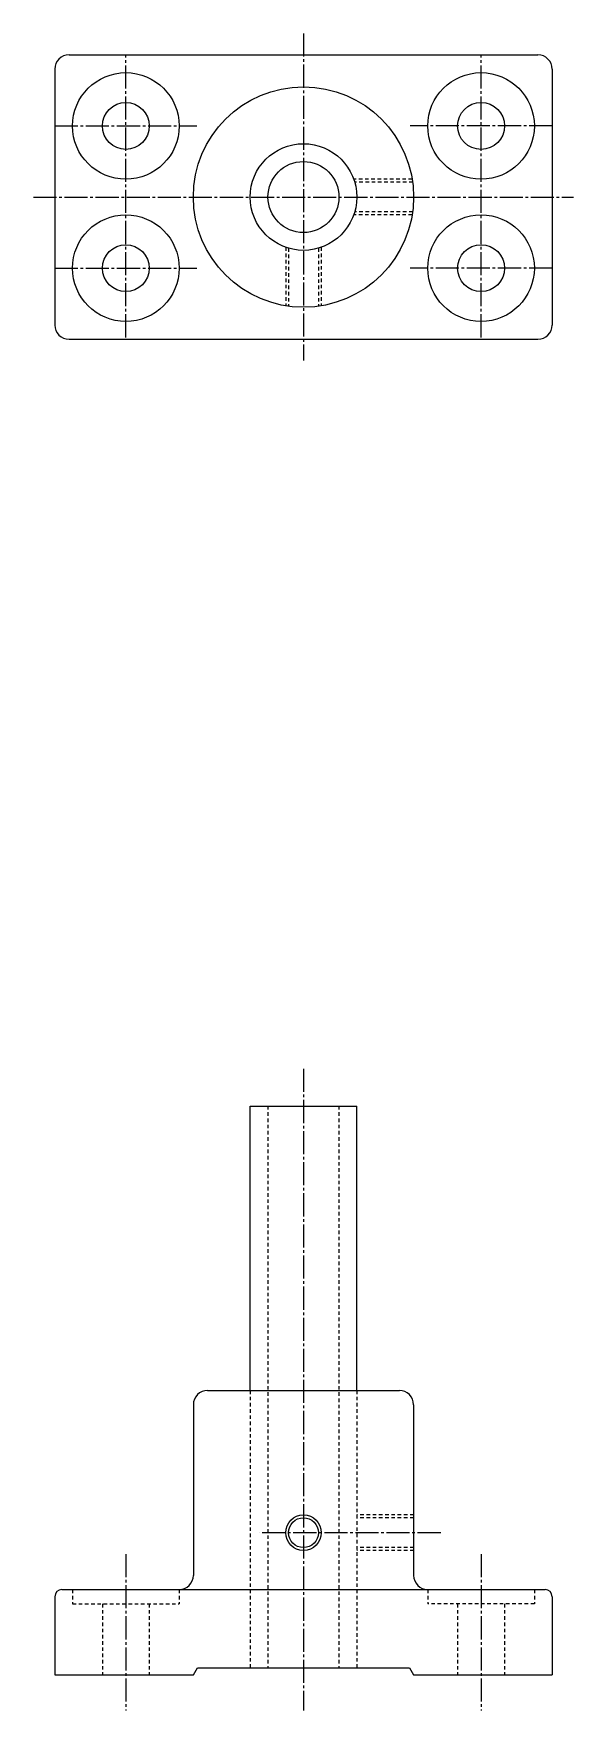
# Model space of a CAD drawing. Extents: x 21 to 332, y 20 to 342.
# Drawn here: x 255.7 to 331.7, y 105.9 to 341.7 of the extents above; entities outside this region: 2.
import ezdxf

# ---------------------------------------------------------------- set-up
doc = ezdxf.new("R2010")
doc.units = 0
doc.header["$LTSCALE"] = 0.25
doc.linetypes.add('CENTER', pattern=[17.5, 13, -1.5, 1.5, -1.5])
doc.linetypes.add('DASHED', pattern=[3.5, 2, -1.5])
doc.layers.get('0').update_dxf_attribs({"linetype": 'CONTINUOUS'})
doc.layers.add('CENTER', color=1, linetype='CENTER')
doc.styles.get("Standard").update_dxf_attribs({"font": 'txt', "bigfont": 'BIGFONT'})

msp = doc.modelspace()

# ---------------------------------------------------------------- linework, layer by layer
for p, q in [((260.74, 338.71), (326.74, 338.71)), ((258.74, 336.71), (258.74, 300.71)), ((328.74, 336.71), (328.74, 300.71)), ((260.74, 298.71), (326.74, 298.71)), ((286.24, 190.86), (301.24, 190.86)), ((286.24, 150.86), (286.24, 190.86)), ((301.24, 150.86), (301.24, 190.86)), ((278.24, 148.86), (278.24, 124.86)), ((280.24, 150.86), (307.24, 150.86)), ((286.24, 150.86), (301.24, 150.86)), ((289.99, 150.86), (289.99, 150.86)), ((293.74, 150.86), (293.74, 150.86)), ((309.24, 148.86), (309.24, 124.86)), ((259.74, 122.86), (327.74, 122.86)), ((258.74, 121.86), (258.74, 110.86)), ((328.74, 121.86), (328.74, 110.86)), ((258.74, 110.86), (278.24, 110.86)), ((278.24, 110.86), (278.82, 111.86)), ((278.82, 111.86), (308.66, 111.86)), ((308.66, 111.86), (309.24, 110.86)), ((309.24, 110.86), (328.74, 110.86))]:
    msp.add_line(p, q)
at = {"color": 3, "linetype": 'DASHED'}
for p, q in [((309.04, 321.21), (300.82, 321.21)), ((309.1, 320.81), (300.94, 320.81)), ((309.04, 316.21), (300.82, 316.21)), ((309.1, 316.61), (300.94, 316.61)), ((291.24, 311.63), (291.24, 303.41)), ((291.64, 311.51), (291.64, 303.35)), ((295.84, 311.51), (295.84, 303.35)), ((296.24, 311.63), (296.24, 303.41)), ((288.74, 190.86), (288.74, 111.86)), ((298.74, 190.86), (298.74, 111.86)), ((286.24, 150.86), (286.24, 111.86)), ((301.24, 150.86), (301.24, 111.86)), ((309.24, 133.36), (301.24, 133.36)), ((309.24, 132.96), (301.24, 132.96)), ((309.24, 128.76), (301.24, 128.76)), ((309.24, 128.36), (301.24, 128.36)), ((261.24, 122.86), (261.24, 120.86)), ((276.24, 122.86), (276.24, 120.86)), ((311.24, 122.86), (311.24, 120.86)), ((326.24, 122.86), (326.24, 120.86)), ((261.24, 120.86), (276.24, 120.86)), ((265.44, 120.86), (265.44, 110.86)), ((272.04, 120.86), (272.04, 110.86)), ((326.24, 120.86), (311.24, 120.86)), ((315.44, 120.86), (315.44, 110.86)), ((322.04, 120.86), (322.04, 110.86))]:
    msp.add_line(p, q, dxfattribs=at)
for centre, radius in [((268.74, 328.71), 7.5), ((318.74, 328.71), 7.5), ((293.74, 318.71), 15.5), ((268.74, 328.71), 3.3), ((318.74, 328.71), 3.3), ((293.74, 318.71), 7.5), ((293.74, 318.71), 5), ((268.74, 308.71), 7.5), ((318.74, 308.71), 7.5), ((268.74, 308.71), 3.3), ((318.74, 308.71), 3.3), ((293.74, 130.86), 2.1)]:
    msp.add_circle(centre, radius)
at = {"color": 3}
msp.add_circle((293.74, 130.86), 2.5, dxfattribs=at)
for centre, radius, start, end in [((260.74, 336.71), 2, 90, 180), ((326.74, 336.71), 2, 0, 90), ((260.74, 300.71), 2, 180, 270), ((326.74, 300.71), 2, 270, 0), ((280.24, 148.86), 2, 90, 180), ((307.24, 148.86), 2, 0, 90), ((259.74, 121.86), 1, 90, 180), ((276.24, 124.86), 2, 270, 0), ((311.24, 124.86), 2, 180, 270), ((327.74, 121.86), 1, 0, 90)]:
    msp.add_arc(centre, radius, start, end)
at = {"layer": 'CENTER', "color": 1, "linetype": 'CENTER'}
for p, q in [((293.74, 341.71), (293.74, 295.71)), ((268.74, 298.97), (268.74, 338.71)), ((318.74, 298.97), (318.74, 338.71)), ((258.74, 328.71), (278.74, 328.71)), ((328.74, 328.71), (308.74, 328.71)), ((255.74, 318.71), (331.74, 318.71)), ((258.74, 308.71), (278.74, 308.71)), ((328.74, 308.71), (308.74, 308.71)), ((293.74, 196.1), (293.74, 105.86)), ((313.06, 130.86), (287.53, 130.86)), ((268.74, 127.86), (268.74, 105.86)), ((318.74, 127.86), (318.74, 105.86))]:
    msp.add_line(p, q, dxfattribs=at)

# ---------------------------------------------------------------- texts
for s, p in [('MASTA15-80', (20, 50)), ('MASTA15', (20, 20))]:
    msp.add_text(s, height=8).set_placement(p)

doc.saveas('drawing.dxf')
